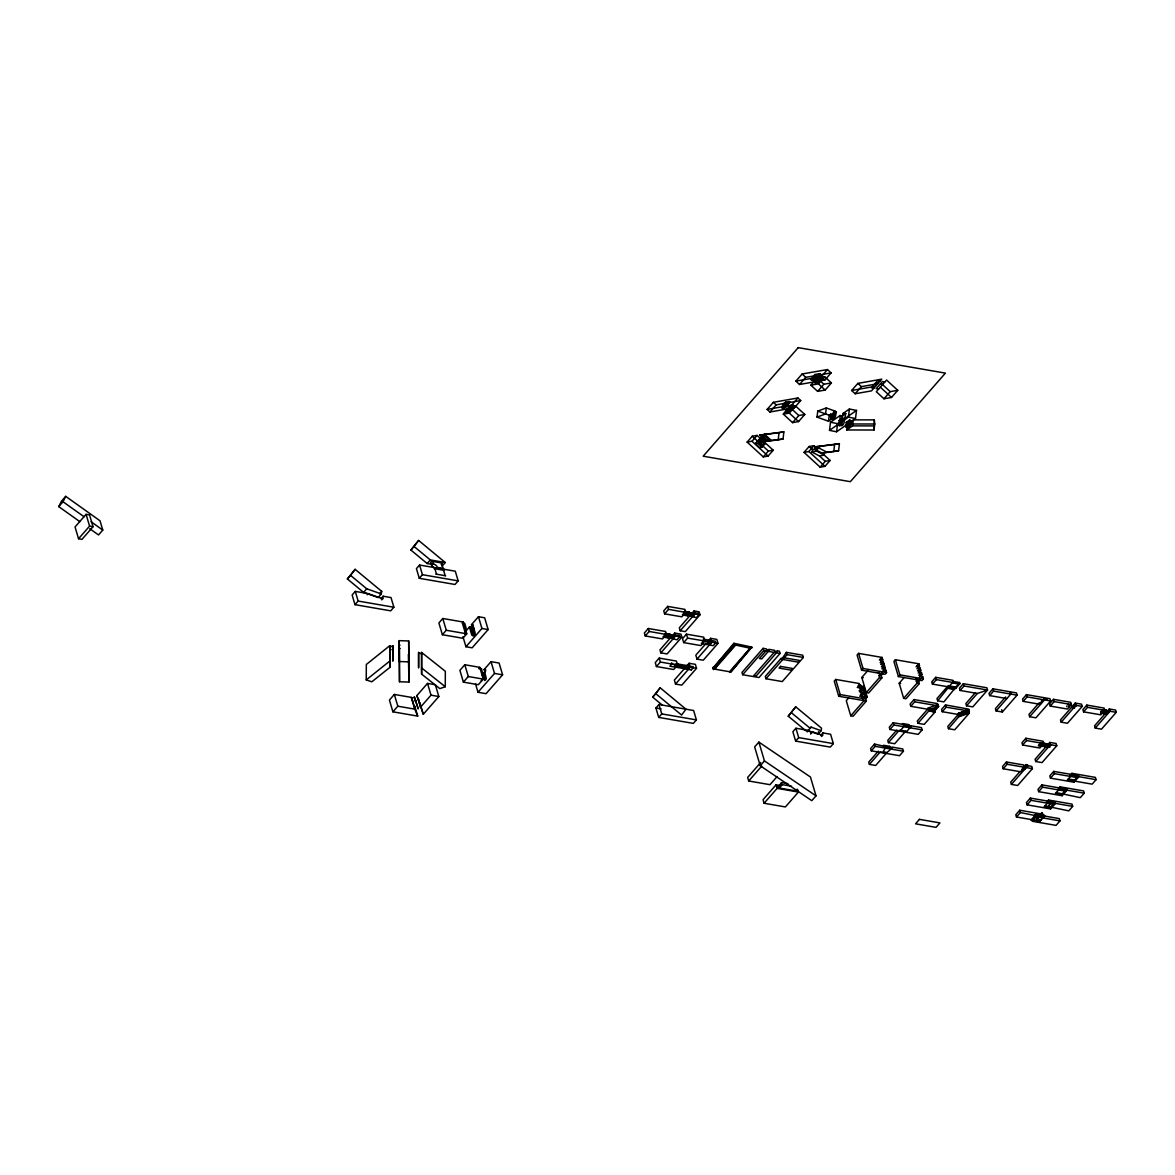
<?xml version="1.0" encoding="UTF-8"?>
<svg xmlns="http://www.w3.org/2000/svg" width="1175" height="1175" viewBox="0 0 1175 1175"><rect width="100%" height="100%" fill="white"/><g stroke="black" fill="none" stroke-linecap="round" stroke-linejoin="round"><path stroke-width="1.5" d="M408.929 654.357L408.856 667.253L408.68 640.962L399.221 640.654L399.515 681.75L408.959 682.073L408.371 654.446M389.821 645.663L389.865 667.385L371.829 681.808L366.248 679.899L366.321 664.477L389.821 645.663L389.836 660.482M389.85 647.322L392.861 645.707L392.847 661.07M399.221 640.654L399.294 660.879M421.605 667.268L421.619 654.078L418.608 652.448L418.579 667.87M392.861 645.707L392.861 660.732M400.132 648.38L399.368 648.336L399.294 660.526M399.515 681.75L399.368 648.336M408.959 682.073L408.68 640.962M418.608 652.448L418.608 667.473M421.634 674.127L421.59 652.419L445.34 671.307L445.266 686.729L439.861 688.623L421.634 674.127L421.502 667.841L445.266 686.729M786.119 402.584L786.853 402.996C781.346 412.278 779.892 406.741 785.634 402.129C780.817 405.287 784.577 407.373 786.251 402.658M791.451 408.283L791.274 408.459A3.158 1.762 -16.5 0 1 789.306 409.458L787.294 408.885L789.747 405.904C796.503 403.304 793.345 408.533 789.938 411.015A3.158 1.762 -16.5 0 1 787.97 412.014L786.707 411.735L790.966 406.77L789.747 405.904M830.652 418.168L830.784 414.143L832.972 414.173L836.365 411.793L835.454 416.347A4.597 2.57 -16.5 0 1 834.412 417.801L833.677 418.506M832.825 418.711L832.972 414.173M838.965 425.512L839.141 420.547L842.607 418.124L844.781 418.623L856.516 410.428L855.503 418.55L836.6 431.783L829.491 430.373L830.505 422.251L840.11 415.524L842.284 416.038L845.765 413.6L843.782 423.661A3.128 1.748 -16.5 0 1 843.062 424.66L841.976 425.6M839.934 420.503L840.11 415.524M839.141 420.547L841.902 420.65L841.741 425.497L839.141 425.702A1.601 0.896 -16.5 0 0 839.802 425.306L840.536 424.66A4.656 2.6 -16.5 0 0 841.608 423.147L842.607 418.124M842.108 421.047L842.284 416.038M846.073 426.922L846.235 422.383L849.613 420.004L851.699 420.988L850.876 425.071A3.217 1.792 -16.5 0 1 850.127 426.114M848.849 426.907L848.982 422.897L846.235 422.383M1038.994 744.803L1038.348 745.817L1040.448 746.184L1041.094 745.17M1043.635 743.393L1047.836 744.127M1045.236 746.933L1045.882 745.89L1041.667 745.156M1047.806 746.331L1049.907 746.698M1068.912 706.219L1068.413 706.983M778.217 439.832L779.01 432.708L783.857 431.842L783.064 438.98L778.217 439.832L766.467 441.271L759.711 435.058L783.857 431.842M833.78 451.611L834.573 444.488L839.405 443.636L838.612 450.759L822.015 453.051L814.363 449.026L815.274 446.838L839.405 443.636M1102.458 710.258L1102.267 710.405A7.05 3.936 -16.5 0 0 1100.872 712.006L1100.696 713.107L1100.711 712.314M1103.149 712.403L1103.002 712.711M1106.497 710.816L1106.013 710.008M1104.97 710.713L1106.424 710.258L1106.292 711.286A7.05 3.936 -16.5 0 1 1104.882 712.887L1103.075 713.622M817.022 417.096L817.771 411.088L826.304 407.945L835.102 411.133L834.353 417.125L828.493 421.238L817.022 417.096L825.555 413.952L826.304 407.945M828.493 421.238L829.242 415.23L830.784 414.143M836.6 431.783L837.599 423.661L841.902 420.65M846.69 429.977L847.439 423.969L874.773 423.999L874.288 419.886L853.314 419.872L852.565 425.879L846.69 429.977L874.024 430.006L874.773 423.999M829.491 430.373L848.394 417.14L849.408 409.018L856.516 410.428M874.024 430.006L874.288 419.886M381.302 593.933L381.713 591.377L355.1 569.332L347.374 578.952L363.589 592.391L378.159 597.532L381.302 593.933L366.747 588.793L350.532 575.353L355.1 569.332M382.742 598.765L383.138 596.21L391.011 597.576L393.875 607.24L390.732 610.838L354.982 604.655L352.133 594.991L355.276 591.392L368.172 593.625L382.742 598.765L381.758 599.882M805.756 730.674L788.249 716.177L795.739 706.836L821.56 728.221L821.163 730.703L811.044 727.119L807.107 731.79L807.989 730.615L818.108 734.184L818.505 731.717M822.559 735.388L822.941 732.921L830.578 734.243L833.354 743.613L830.299 747.109L795.637 741.102L792.861 731.731L795.916 728.236L808.429 730.395L811.543 732.98L812.439 731.819L822.559 735.388L821.604 736.475M1073.73 705.911L1074.376 705.117M832.678 416.332L833.501 412.249L835.102 411.133M849.408 409.018L843.018 413.482L841.976 418.667A3.217 1.792 -16.5 0 1 841.212 419.71L840.522 420.356M849.613 420.004L848.688 424.616A4.759 2.658 -16.5 0 1 847.674 426.026L846.984 426.672A1.586 0.881 -16.5 0 1 846.294 427.157M844.737 418.682L844.722 418.741A4.759 2.658 -16.5 0 1 843.709 420.151M1042.812 743.848L1047.557 743.966L1043.356 743.246L1042.71 744.274M693.338 667.547L693.059 666.46M755.452 443.518L758.404 440.126A1.674 0.94 -16.5 0 1 760.489 440.243M759.344 439.083L763.559 435.352L768.656 439.377M764.793 444.032L761.914 447.322M768.67 439.612L767.51 440.963M811.793 451.949L812.703 449.775L817.55 448.909L816.64 451.097L811.793 451.949L819.46 455.973L825.276 461.334L830.108 460.468L824.292 455.122L816.64 451.097M814.363 449.026L819.195 448.16L820.106 445.986M1106.38 710.772L1106.233 711.095A7.05 3.936 -16.5 0 1 1104.823 712.682L1103.678 713.622M79.768 521.597L58.75 506.616L61.453 501.226L65.712 496.349L100.022 520.789L102.783 530.087L98.524 534.948L89.755 528.706M58.75 506.616L63.009 501.754L65.712 496.349M676.183 664.815L674.332 666.945L669.882 666.254L671.777 664.11L676.139 664.859L675.992 663.523M678.416 665.094L678.239 663.875L676.051 667.385L678.416 665.094L687.052 666.754L687.067 665.417L684.805 667.708L684.893 668.972L687.052 666.754M688.917 666.915L688.697 665.696L686.508 669.163L688.917 666.915L693.279 667.664L691.282 669.956M1042.666 743.643L1040.037 743.893L1042.137 744.26L1042.783 743.246M1049.539 746.654L1047.527 746.184L1046.896 747.212M1100.843 712.358L1100.931 712.197A7.05 3.936 -16.5 0 1 1102.326 710.596L1103.927 709.612L1100.799 713.225L1103.736 709.612M1103.119 712.755L1103.207 712.593A7.05 3.936 -16.5 0 1 1104.618 710.992L1105.102 710.405M1109.244 711.8L1109.171 710.523L1106.189 714.194M968.773 711.139L958.521 714.518L958.301 715.502L969.331 711.066L958.11 714.855L958.477 714.224L947.799 726.414L948.46 728.691L954.732 729.778L969.346 713.078L958.683 716.809L958.962 715.839L969.155 712.432L958.58 716.486M969.052 712.109L958.389 715.825L969.155 712.432M969.346 713.078L958.389 715.825M885.862 747.094L883.13 751.794L886.993 752.47L892.133 748.181L891.796 747.05L902.782 748.945L903.457 751.222L899.521 755.716L871.277 750.825L870.602 748.548L874.538 744.054L892.133 748.181M786.192 410.971L786.839 412.043M671.85 664.022L671.659 662.744M1070.014 705.162L1070.469 704.442M1072.922 707.732L1073.01 706.924M1074.449 707.174L1074.288 708.04M862.597 688.3L861.892 685.921C857.53 682.616 856.678 688.212 860.511 687.83L861.158 690.004L859.513 691.869M862.861 687.933L864.007 686.391L862.039 687.081L864.653 688.55L864.007 686.391M861.158 690.004L859.175 690.68L861.789 692.163L862.435 694.322L861.025 696.232L859.645 696.129M865.931 692.883L864.389 694.337L862.303 693.162L865.285 690.709L863.816 690.503L863.669 692.016L865.931 692.883L865.285 690.709M867.209 697.201L865.667 698.655L863.596 697.48L866.562 695.042L865.094 694.822L864.947 696.349L867.209 697.201L866.562 695.042M432.121 564.382L427.142 563.515L410.927 550.091L418.638 540.456L445.252 562.517L442.108 566.115M410.927 550.091L418.638 540.456M662.201 705.029L652.698 697.157L660.188 687.816L685.994 709.201L681.573 715.046L655.753 693.661L660.188 687.816M788.249 716.177L795.739 706.836M811.044 727.119L810.163 728.294L791.318 712.682M831.107 372.886L824.865 380.01L799.514 384.489L795.872 381.141L802.114 374.002L827.479 369.537L831.107 372.886L820.517 374.752L819.856 373.635L814.76 374.546L810.97 379.584L814.348 380.333M814.76 374.546L816.346 375.486L812.703 380.524M822.985 377.013L818.27 381.875A1.807 1.013 -16.5 0 1 816.816 382.595L815.068 382.668L818.799 377.748L817.124 378.056L810.882 385.18L817.624 391.378L825.173 390.056L831.415 382.918L824.674 376.72L822.985 377.013L822.324 375.912L817.227 376.808L813.585 382.037M761.855 447.425L759.593 447.513L755.525 443.783M676.095 666.152L684.878 667.62M686.597 667.973L687.992 668.164M1073.7 705L1073.553 705.867M1076.065 706.263L1076.197 705.455M86.083 514.342L75.053 526.943L78.549 538.738L82 539.34L93.031 526.723L89.55 514.944L86.083 514.342L89.579 526.121L78.549 538.738M347.374 578.952L350.532 575.353M363.589 592.391L366.747 588.793M354.982 604.655L358.14 601.057L355.276 591.392M367.188 594.741L368.172 593.625M379.613 593.786L381.713 591.377M380.979 598.692L383.138 596.21M419.563 565.028L416.42 568.627L419.284 578.291L455.019 584.474L458.162 580.876L455.298 571.212L419.563 565.028L422.427 574.692L419.284 578.291M427.142 563.515L430.285 559.917L445.252 562.517M442.799 618.491L438.892 622.941L442.387 634.72L462.862 638.26L466.769 633.81L463.288 622.045L442.799 618.491L446.28 630.255L442.387 634.72M414.173 705.632L415.113 709.054L411.294 697.377L394.33 694.44L389.424 700.05L392.905 711.815L417.698 716.104L414.716 706.013M464.624 630.696L462.377 623.073L463.288 622.045M392.905 711.815L397.811 706.204L394.33 694.44M464.874 632.209L469.413 627.039L470.353 627.391L472.614 635.014A2.306 1.263 -80.2 0 0 474.347 635.484A2.306 1.263 -80.2 0 0 474.994 632.297L472.732 624.674L471.483 624.659L473.745 632.282A2.012 1.102 -80.2 0 1 473.187 635.073A2.012 1.102 -80.2 0 1 471.66 634.662L469.413 627.039M471.483 624.659L478.445 616.713L484.658 617.8L488.139 629.565L472.159 647.822L465.946 646.735L462.95 636.659M470.353 627.391L471.454 627.582L472.688 631.753A2.306 1.263 -80.2 0 0 474.068 632.532M470.499 627.23L471.733 631.386A2.012 1.102 -80.2 0 0 473.261 631.812A2.012 1.102 -80.2 0 0 473.819 629.022L472.732 624.674M416.89 695.556L427.524 683.395L435.352 684.761L438.833 696.525L423.294 714.283L416.89 695.556L420.709 707.262L420.283 705.587M465.946 646.735L481.926 628.478L478.445 616.713M420.371 707.321L431.005 695.174L427.524 683.395M464.815 664.742L459.91 670.352L463.391 682.117L478.343 684.717L483.248 679.106L479.767 667.341L464.815 664.742L468.296 676.521L463.391 682.117M478.812 668.428L479.767 667.341M480.619 669.618L481.456 668.678L483.439 676.976A1.807 0.984 -80.2 0 1 482.91 679.385M482.337 675.228L484.688 680.531L486.171 678.107L484.144 669.53L491.032 661.657L499.096 663.053L502.592 674.817L486.068 693.676L478.005 692.281L475.522 683.879M485.863 679.738L483.601 673.407L485.804 670.881M478.005 692.281L494.513 673.422L491.032 661.657M767.128 409.429L773.37 402.305L797.913 397.972L800.718 400.543L794.476 407.681L769.933 411.999L767.128 409.429L791.671 405.096L797.913 397.972M769.933 411.999L776.176 404.876L786.853 402.996M747.138 442.094L752.264 436.233L757.111 435.382L773.223 450.201L768.098 456.062L763.265 456.913L747.138 442.094L751.985 441.242L757.111 435.382M799.514 384.489L805.756 377.351L816.346 375.486M786.002 407.049L789.776 401.938L787.074 404.009A3.466 1.939 -16.5 0 1 784.827 405.272A1.998 1.116 -16.5 0 1 783.328 405.478M789.776 401.938L785.399 406.873A3.716 2.071 -16.5 0 1 783.475 407.843L783.108 407.945M790.966 406.77L789.571 407.02L783.328 414.143L792.567 422.647L798.545 421.59L804.787 414.467L795.548 405.962L794.153 406.212M790.467 406.315L783.328 414.143L789.306 413.101L795.548 405.962M793.389 405.258L790.848 408.107A3.716 2.071 -16.5 0 1 788.924 409.076L788.381 409.223A1.483 0.837 -16.5 0 1 787.617 409.238M793.889 405.713L789.512 410.648A3.716 2.071 -16.5 0 1 787.588 411.632L786.237 411.764M795.872 381.141L821.237 376.661L827.479 369.537M810.882 385.18L818.432 383.843L824.674 376.72M817.624 391.378L823.866 384.254L831.415 382.918M792.567 422.647L798.809 415.524L804.787 414.467M763.265 456.913L768.391 451.068L773.223 450.201M851.625 390.511L857.868 383.388L881.749 379.173L871.498 390.878L855.15 393.757L851.625 390.511L875.507 386.296M648.306 628.493L644.37 632.987L645.251 635.954L662.494 638.936L666.416 634.441L665.549 631.474L648.306 628.493L649.188 631.46L645.251 635.954M667.664 606.388L663.728 610.883L664.609 613.849L681.852 616.831L685.774 612.337L684.893 609.37L667.664 606.388L668.531 609.355L664.609 613.849M855.15 393.757L861.393 386.634L877.74 383.74M830.108 460.468L824.982 466.328L820.15 467.18L804.023 452.36L809.149 446.5L813.996 445.648L817.55 448.909M804.023 452.36L808.87 451.508L813.996 445.648M669.588 634.882L668.076 637.922L662.979 637.041L665.344 634.353L665.05 633.369L670.147 634.25L669.882 635.866L668.076 635.602L667.782 634.617L670.147 634.25M687.14 612.513L688.873 612.851L687.434 615.817L682.337 614.936L684.702 612.248L684.408 611.264L689.505 612.146L689.24 613.761L687.419 613.497L687.14 612.513L689.505 612.146M668.076 637.922L668.34 636.307L666.592 635.954L668.634 637.305L669.515 634.97L667.782 634.617M687.434 615.817L687.683 614.202L688.065 615.098L685.95 613.849L687.772 614.114L685.95 613.849M688.065 615.098L688.873 612.851M670.881 637.819C670.323 634.838 672.129 639.435 669.236 637.349L668.942 636.365L670.852 636.512M672.056 636.468C671.512 633.487 673.304 638.098 670.426 636.013L670.132 635.014L672.041 635.176M690.239 615.715C689.681 612.733 691.473 617.33 688.594 615.245L688.3 614.261L690.21 614.408M691.414 614.363C690.856 611.382 692.663 615.979 689.769 613.908L689.49 612.909L691.399 613.071M674.685 633.061L659.939 649.893L660.82 652.859L667.092 653.946L681.838 637.114L680.957 634.148L674.685 633.061L675.566 636.028L660.82 652.859M694.043 610.956L679.297 627.788L680.178 630.755L685.275 631.636L700.021 614.804L699.14 611.837L694.043 610.956L694.924 613.923L680.178 630.755M820.15 467.18L825.276 461.334M674.2 634.941L671.836 637.643L672.129 638.627L676.976 639.788L679.826 636.542L679.532 635.543L674.2 634.941L674.494 635.939L672.129 638.627M691.194 615.538L693.544 612.836L698.89 613.438L699.184 614.437L696.334 617.683L691.488 616.523L691.194 615.538L694.425 616.317M691.488 616.523L693.837 613.835L699.184 614.437M883.967 398.78L890.209 391.642L897.759 390.32L886.567 380.024L876.315 391.73L883.967 398.78L891.517 397.444L897.759 390.32M659.19 658.088L655.268 662.582L656.428 666.533L673.672 669.515L677.608 665.035L676.433 661.07L659.19 658.088L660.365 662.039L656.428 666.533M686.45 634.162L682.513 638.642L683.688 642.607L700.932 645.589L704.853 641.095L703.693 637.144L686.45 634.162L687.625 638.113L683.688 642.607M652.698 697.157L655.753 693.661M706.028 643.518L695.82 655.165L696.995 659.131L703.267 660.218L717.998 643.371L716.838 639.42L710.567 638.333L708.29 640.918M684.57 668.443L674.362 680.105L675.522 684.07L681.794 685.143L696.54 668.311L695.365 664.345L689.108 663.273L686.832 665.858M687.625 638.113L708.877 641.682L708.378 639.993L703.282 639.112L703.781 640.801L701.328 643.606L706.425 644.488L710.155 640.302L715.252 641.183L715.751 642.872L713.298 645.677L708.202 644.796L707.702 643.122L711.095 643.709M708.202 644.796L710.655 641.991L710.155 640.302M696.995 659.131L711.742 642.284L710.567 638.333M675.522 684.07L690.268 667.224L689.108 663.273M655.914 708.011L658.969 704.515L693.632 710.523L696.408 719.893L693.353 723.389L658.69 717.396L655.914 708.011L661.114 708.907M658.69 717.396L661.745 713.901L658.969 704.515M713.005 668.134L733.89 643.283L751.78 647.087L730.894 671.953L713.225 668.898L735.462 644.267L734.111 644.032L713.005 668.134L714.576 669.133L713.225 668.898M713.46 669.647L735.462 644.267M714.576 669.133L735.682 645.031M729.543 671.718L750.649 647.616L752 647.851M751.78 647.087L730.894 671.953M729.763 672.482L750.649 647.616M763.089 648.336L741.983 672.438L742.659 674.714L758.977 677.534L780.082 653.432L779.407 651.156L776.954 650.73L777.292 651.875L756.186 675.977L753.836 675.566L774.942 651.464L774.604 650.333L768.803 649.32L769.14 650.465L761.708 658.94L759.358 658.543L766.79 650.054L766.453 648.923L763.089 648.336L763.765 650.597L742.659 674.714M781.654 659.278L781.316 658.147L765.277 676.477L765.938 678.739L782.256 681.573L803.362 657.457L802.701 655.195L786.383 652.36L781.654 659.278L797.972 662.113L799.441 660.423L783.123 657.603M765.938 678.739L787.044 654.637L786.383 652.36M758.874 742.101L754.644 746.918L760.225 765.748L811.793 800.674L816.023 795.842L810.442 777.013L758.874 742.101L764.455 760.915L816.023 795.842M760.695 762.531L747.653 777.424L748.71 780.993L770.007 784.68L777.116 776.558M857.221 687.419L858.47 687.581L859.88 685.671L859.233 683.512L835.719 679.444L834.25 681.133L838.73 696.261L862.244 700.329L863.713 698.64L863.067 696.481L860.408 694.719L862.435 694.322M881.309 661.496L882.777 659.821L882.072 657.427L858.558 653.359L857.089 655.048L861.569 670.176L885.083 674.244L886.552 672.555L885.847 670.176L883.615 670.147L882.88 667.679L881.867 668.839M760.225 765.748L764.455 760.915M748.71 780.993L761.752 766.1M795.637 741.102L798.692 737.606L795.916 728.236M807.475 731.496L808.429 730.395M838.73 696.261L840.198 694.572L835.719 679.444M861.569 670.176L863.052 668.487L858.558 653.359M810.588 734.081L812.439 731.819M882.161 672.1L882.675 673.804L881.191 675.478L881.896 677.872L868.633 693.03L866.283 692.618L861.804 677.49L867.826 670.602M879.399 660.086L880.325 659.028L882.777 659.821M881.147 658.485L882.072 657.427M848.688 697.906L846.264 700.667L850.759 715.795L853.109 716.207L866.372 701.049L865.667 698.655M880.134 662.553L883.292 661.525L884.055 664.139L882.587 665.828M818.108 734.184L821.163 730.703M880.677 664.404L881.602 663.346L884.055 664.139M881.808 663.214L883.292 661.525M779.627 785.429L776.073 784.812L763.03 799.705L764.088 803.259L785.385 806.946L798.427 792.053L797.722 789.688M820.649 735.535L822.941 732.921M881.412 666.871L884.569 665.843L885.348 668.457L882.689 671.189M796.312 789.644L795.754 790.878L779.26 788.014L777.997 786.824L781.727 782.594L787.867 783.652M764.088 803.259L777.13 788.366L776.073 784.812M883.644 666.901L884.569 665.843M779.363 788.043L782.33 784.636L791.553 786.237M866.283 692.618L879.546 677.461L878.959 675.463L880.428 673.774L882.675 673.804M884.658 671.542L885.847 670.176M917.411 665.491L918.057 667.65L919.526 665.961L918.879 663.802L895.379 659.733L893.896 661.408L898.39 676.55L921.89 680.619L923.374 678.93L922.727 676.771L920.377 676.359L919.452 677.417M850.759 715.795L864.022 700.638L859.542 685.51M795.754 790.878L797.237 789.174M898.39 676.55L899.859 674.861L895.379 659.733M919.966 679.723L918.644 681.441L919.291 683.6L906.013 698.758L903.663 698.347L899.183 683.218L904.001 677.696M916.074 666.812L917.176 665.549L919.526 665.961M917.969 664.859L918.879 663.802M916.897 668.766L917.822 667.723L917.176 665.549M917.528 670.925L918.453 669.882L920.803 670.279L920.172 668.12L917.822 667.723M919.247 669.177L920.172 668.12M918.174 673.099L920.803 670.279M918.821 675.258L919.731 674.2L922.081 674.612L921.45 672.452L919.1 672.041L918.453 669.882M920.245 673.818L921.45 672.452M903.663 698.347L916.941 683.189L916.294 681.03L917.763 679.341M920.612 676.286L922.081 674.612M921.802 677.828L922.727 676.771M893.22 722.713L889.299 727.207L889.96 729.469L918.218 734.36L922.14 729.881L921.479 727.604L910.478 725.709L910.816 726.84L906.88 731.335L900.623 730.248L904.544 725.753L904.207 724.623L893.22 722.713L893.896 724.99L889.96 729.469M914.033 699.551L910.111 704.031L910.787 706.307L934.287 710.376L938.223 705.881L937.547 703.619L914.033 699.551L914.708 701.813L910.787 706.307M871.277 750.825L875.199 746.331L874.538 744.054M953.263 681.456L952.925 680.325L935.682 677.329L931.76 681.823L932.421 684.1L955.936 688.168L959.872 683.674L959.534 682.543L953.263 681.456L937.65 700.799L943.922 701.886L959.534 682.543M932.421 684.1L936.357 679.605L935.682 677.329M878.342 751.133L868.722 762.105L869.397 764.382L875.669 765.468L886.479 753.116L880.207 752.029L869.397 764.382M896.833 730.013L887.757 740.367L888.432 742.644L894.704 743.731L905.514 731.379M888.432 742.644L899.242 730.292L902.385 730.835M906.513 727.207L908.774 724.608L902.503 723.536L902.841 724.667L909.112 725.753L908.774 724.608M948.328 685.568L936.989 698.523L937.65 700.799M917.954 723.301L928.764 710.948L928.088 708.687L917.278 721.024L917.954 723.301L924.226 724.387L935.036 712.035L934.698 710.904L938.634 706.41L938.296 705.279L932.627 711.756M933.949 709.245L937.885 704.75L927.677 708.158L933.949 709.245L934.287 710.376M952.323 689.255L954.599 686.655M963.368 683.703L959.432 688.197L960.107 690.459L977.35 693.456L987.558 690.048L986.882 687.772L963.368 683.703L964.043 685.98L960.107 690.459M958.227 713.548L968.758 709.127L945.508 704.941L941.572 709.436L942.247 711.697L958.521 714.518L969.14 710.42L958.227 713.548L969.14 710.42M942.247 711.697L946.169 707.203L945.508 704.941M975.47 692.56L965.865 703.531L966.54 705.793L972.812 706.88L987.558 690.048L964.043 685.98M966.54 705.793L977.35 693.456M948.46 728.691L958.683 716.809M1005.609 696.981L995.401 708.643L996.077 710.919L1002.348 712.006L1017.095 695.159L1016.419 692.898L992.904 688.814L988.983 693.309L989.658 695.585L1006.887 698.567M989.658 695.585L993.58 691.091L992.904 688.814M996.077 710.919L1010.823 694.072L1010.148 691.811M1039.17 702.797L1028.962 714.459L1029.638 716.721L1035.909 717.808L1050.656 700.976L1049.98 698.699L1026.465 694.631L1022.544 699.125L1023.219 701.387L1040.448 704.383M1023.219 701.387L1027.141 696.907L1026.465 694.631M1040.11 703.238L1044.046 698.758M1029.638 716.721L1044.56 699.83L1044.178 699.037M1053.52 699.316L1049.583 703.81L1050.259 706.072L1067.487 709.054L1071.424 704.574L1070.748 702.298L1053.52 699.316L1054.181 701.578L1050.259 706.072M1025.863 738.267L1021.942 742.762L1022.617 745.023L1039.846 748.02L1043.782 743.525L1043.106 741.249L1025.863 738.267L1026.539 740.544L1022.617 745.023M1003.2 768.758L1007.137 764.264L1024.365 767.246L1023.704 764.984L1006.461 762.002L1002.525 766.482L1003.2 768.758L1020.443 771.74L1026.274 765.424L1027.846 765.689L1011.396 784.401L1017.668 785.487L1032.399 768.641L1031.738 766.364L1025.467 765.292L1022.059 769.17M1040.33 742.806L1042.504 743.099M1075.243 703.076L1060.496 719.908L1061.172 722.184L1067.443 723.271L1082.19 706.425L1081.514 704.163L1075.243 703.076L1075.918 705.338L1061.172 722.184M1022.764 768.288L1024.585 769.419L1022.764 768.288L1026.025 764.572L1027.846 765.689M1019.797 771.769L1010.72 782.124L1011.396 784.401M1023.601 768.567L1026.847 764.852M1023.763 769.126L1027.582 764.837M1024.453 768.979L1027.714 765.263M1047.718 744.524L1042.989 744.407M1049.818 742.424L1035.072 759.256L1035.748 761.532L1042.019 762.604L1056.766 745.773L1056.09 743.496L1049.818 742.424L1050.494 744.686L1035.748 761.532M1047.703 746.727L1047.16 747.344L1049.804 747.094M1051.258 744.7L1048.688 744.862L1050.127 745.112M1086.831 705.088L1082.895 709.568L1083.57 711.844L1100.813 714.826L1104.735 710.332L1104.074 708.07L1086.831 705.088L1087.507 707.35L1083.57 711.844M1106.218 710.008L1103.619 713.416M1106.351 710.214L1102.899 713.107M1041.491 817.315L1043.224 814.304L1019.724 810.236L1015.788 814.73L1016.463 816.992L1033.706 819.988L1032.296 818.299M1027.097 804.846L1031.033 800.351L1054.533 804.42L1054.137 803.068L1047.997 802.437L1047.601 801.071L1030.358 798.089L1026.421 802.584L1027.097 804.846L1050.612 808.914L1055.458 803.392L1055.047 802.026L1052.11 801.512L1047.395 807.504L1044.076 806.917L1048.908 801.394L1048.511 800.028L1072.026 804.097L1072.687 806.373L1068.765 810.868L1044.986 805.888M1038.656 791.656L1042.578 787.162L1066.092 791.23L1065.71 789.938L1059.542 789.174L1059.145 787.882L1041.917 784.885L1037.98 789.38L1038.656 791.656L1062.156 795.725L1067.003 790.188L1066.621 788.895L1060.452 788.131L1055.488 793.257M1050.479 778.144L1054.416 773.649L1077.916 777.718L1077.592 776.587L1071.321 775.5L1070.983 774.369L1053.74 771.388L1049.804 775.867L1050.479 778.144L1073.994 782.212L1078.841 776.675L1078.503 775.544L1072.232 774.457L1067.385 779.994L1073.656 781.081L1078.503 775.544M1109.303 708.98L1094.571 725.812L1095.232 728.089L1101.504 729.161L1116.25 712.329L1115.574 710.053L1109.303 708.98L1109.978 711.242L1095.232 728.089M1016.463 816.992L1020.385 812.513L1019.724 810.236M1034.25 816.052L1036.218 813.82L1044.634 815.993L1043.459 815.068M1046.543 802.275L1048.511 800.028M1058.102 789.086L1060.07 786.839L1083.57 790.907L1084.246 793.169L1080.31 797.663L1056.516 792.626M1069.926 775.573L1071.894 773.326L1095.408 777.395L1096.069 779.671L1092.148 784.151L1074.905 781.169L1074.567 780.038L1068.295 778.952M1036.438 814.569L1037.408 814.73L1032.311 820.547L1031.356 820.385L1036.218 813.82M1020.385 812.513L1043.473 817.315L1042.063 815.626L1059.307 818.623L1059.982 820.884L1056.046 825.379L1032.546 821.31L1037.408 814.73M1039.523 819.562L1040.712 820.473L1036.996 819.842L1042.284 812.792L1037.789 817.903L1038.348 817.286M1044.634 815.993L1039.552 821.795L1035.058 821.031L1042.284 812.792M1047.395 807.504L1052.11 801.512M1050.612 808.914L1050.2 807.548L1055.047 802.026M1055.605 793.668L1061.774 794.418L1066.621 788.895M1042.445 817.477L1044.413 815.23M787.338 404.494L787.162 404.685A3.158 1.762 -16.5 0 1 785.194 405.683L784.577 405.786M759.417 438.965L761.591 438.848L764.352 441.33L762.017 441.741L759.388 439.318M755.525 443.416L757.787 443.327L761.885 447.102M768.626 439.7L766.364 439.773L762.296 436.057M764.705 444.165L762.546 444.268L758.389 440.478M677.96 664.037L686.729 665.505M688.447 665.843L689.813 666.078M691.326 669.926L686.993 669.133M1068.31 704.941L1068.457 704.119M1070.513 705.323L1070.675 704.53M819.856 373.635L815.127 378.526A2.717 1.528 -16.5 0 1 813.173 379.54M820.517 374.752L815.817 379.613A1.865 1.043 -16.5 0 1 814.495 380.303M822.324 375.912L817.594 380.788A2.658 1.483 -16.5 0 1 815.465 381.846L813.717 382.081L815.171 382.8M859.557 688.756L860.511 687.83M862.068 688.212L861.187 689.167L863.111 690.019L864.653 688.55M860.732 693.162L861.789 692.163M862.009 697.495L863.067 696.481M843.723 420.151L843.018 420.797A2.115 1.175 -16.5 0 1 842.46 421.223L842.225 421.238M850.142 426.114L849.114 426.995M1072.158 706.777L1072.011 707.644M366.248 679.899L389.748 661.099L389.865 667.385M1107.849 713.401L1106.13 714.003L1107.79 713.196A7.05 3.936 -16.5 0 0 1109.185 711.609L1109.42 710.699M1066.768 706.718L1066.915 705.881M1068.971 707.1L1069.118 706.263M1102.693 710.317L1103.795 709.803M1074.405 706.013L1074.582 705.206M1074.479 708.07L1074.655 707.247M1044.267 700.138L1043.708 697.612M411.72 698.376L414.437 697.127L418.168 708.687L414.437 697.127M938.634 706.41L928.426 709.817L934.698 710.904M958.418 714.194L969.052 710.097L968.332 709.817M958.198 715.178L968.861 711.462M391.804 649.672L392.935 649.334M418.814 699.213L418.917 700.873M414.158 700.829L415.832 700.462M762.017 441.741L767.172 441.036M1044.648 698.978L1047.292 699.36M767.011 441.066L783.064 438.98M812.997 379.584L811.176 379.789M785.634 402.129L789.277 401.483M790.041 402.423L800.718 400.543M822.015 453.051L838.612 450.759M819.46 455.973L824.292 455.122M766.467 441.154L766.364 441.183A29.992 16.773 -16.5 0 1 764.734 441.403M833.501 412.249L836.365 411.793M766.291 441.183L765.116 441.359M399.309 645.251L400.058 645.148M1041.256 699.992L1044.208 699.595M759.711 435.058L779.01 432.708M815.274 446.838L834.573 444.488M969.331 711.066L946.169 707.203M846.25 427.113L848.967 427.039M852.565 425.879L873.539 425.893M878.959 675.463L881.191 675.478M462.377 623.073L464.712 623.293L465.946 627.465A2.306 1.263 -80.2 0 1 464.698 631.063M874.112 387.897L871.336 387.809L877.578 380.671L879.884 381.288M878.929 388.763L876.153 388.675L882.396 381.522L884.716 382.154M399.118 661.525L408.562 661.848M478.857 668.59L481.456 668.678M484.144 669.53L485.701 669.588M843.018 413.482L845.765 413.6M689.769 613.908L691.693 614.055M688.594 615.245L690.503 615.406M670.426 636.013L672.335 636.16M669.236 637.349L671.145 637.511M875.669 382.859L878.312 383.079M880.486 383.711L883.13 383.946M674.494 635.939L679.826 636.542M781.727 782.594L780.964 783.431L782.33 784.636M666.592 635.954L668.413 636.218M666.886 636.953L668.707 637.217M434.559 568.068L432.062 565.998L431.225 563.148A1.469 0.823 -16.5 0 1 430.77 562.076A1.469 0.823 -16.5 0 1 432.738 561.415L441.403 562.913L443.019 568.347A1.469 0.823 -16.5 0 1 443.577 569.273M443.019 568.347L437.335 567.363C436.733 563.971 428.699 561.9 432.062 565.998M434.265 568.759A1.469 0.823 -16.5 0 1 434.912 568.759L443.577 570.257A1.469 0.823 -16.5 0 1 444.047 570.448M668.531 609.355L689.798 613.13M694.924 613.923L700.021 614.804M683.747 614.246L687.14 614.833M435.881 574.193A1.469 0.823 -16.5 0 1 436.527 574.193L445.178 575.691A1.469 0.823 -16.5 0 1 445.663 575.882M422.427 574.692L458.162 580.876M89.579 526.121L93.031 526.723M766.79 650.054L769.14 650.465M774.942 651.464L777.292 651.875M936.357 679.605L959.872 683.674M952.058 682.822L958.33 683.909M750.884 648.365L734.331 644.796M763.765 650.597L780.082 653.432M787.044 654.637L803.362 657.457M649.188 631.46L670.44 635.234M675.566 636.028L681.838 637.114M710.655 641.991L717.998 643.371M863.052 668.487L886.552 672.555M899.859 674.861L923.374 678.93M993.58 691.091L1017.095 695.159M1027.141 696.907L1050.656 700.976M1054.181 701.578L1071.424 704.574M1075.918 705.338L1082.19 706.425M1087.507 707.35L1104.735 710.332M1109.978 711.242L1116.25 712.329M915.648 678.871L917.117 679.121M664.389 636.351L667.782 636.938M949.327 685.95L955.598 687.037L955.936 688.168M916.294 681.03L918.644 681.441M948.137 687.316L954.394 688.403M948.475 688.447L954.732 689.534M916.941 683.189L919.291 683.6M879.546 677.461L881.896 677.872M899.183 683.218L900.652 683.468M861.804 677.49L863.273 677.74M358.14 601.057L393.875 607.24M914.708 701.813L938.223 705.881M712.784 667.385L716.045 667.943M481.926 628.478L488.139 629.565M691.458 666.372L692.266 666.504M660.365 662.039L677.608 665.035M690.268 667.224L696.54 668.311M840.198 694.572L863.713 698.64M676.492 667.312L685.231 668.825M928.764 710.948L935.036 712.035M864.022 700.638L866.372 701.049M446.28 630.255L466.769 633.81M1026.539 740.544L1043.782 743.525M1050.494 744.686L1056.766 745.773M1038.891 745.2L1040.991 745.567M1041.828 745.714L1046.044 746.448L1041.3 746.316M1041.138 745.773L1045.339 746.507M1046.998 746.786L1048.702 747.08M904.544 725.753L910.816 726.84M893.896 724.99L922.14 729.881M494.513 673.422L502.592 674.817M1032.399 768.641L1026.142 767.554L1025.467 765.292M1078.841 776.675L1096.069 779.671M875.199 746.331L903.457 751.222M468.296 676.521L483.248 679.106M661.745 713.901L696.408 719.893M798.692 737.606L833.354 743.613M1067.003 790.188L1084.246 793.169M1048.908 801.394L1052.242 801.967M431.005 695.174L438.833 696.525M1055.458 803.392L1072.687 806.373M1047.263 807.049L1050.2 807.548M1042.504 813.555L1041.491 812.659M397.811 706.204L414.775 709.142L417.698 716.104M1059.982 820.884L1036.467 816.816L1035.058 815.142M778.746 785.987L779.774 786.163M777.13 788.366L798.427 792.053M848.394 417.14L855.503 418.55M830.505 422.251L837.599 423.661M687.419 613.497L689.167 613.849M686.244 614.848L687.977 615.186M668.076 635.602L669.809 635.954M840.007 420.635L841.888 421.149M689.49 612.909L691.12 613.379M688.3 614.261L689.945 614.716M670.132 635.014L671.762 635.484M668.942 636.365L670.587 636.821M882.88 667.679L885.348 668.457M878.224 672.996L879.767 673.481M482.367 672.981L483.601 673.407M817.771 411.088L834.353 417.125M819.195 448.16L826.862 452.199M817.227 376.808L818.799 377.748M63.009 501.754L84.027 516.721M91.107 521.759L102.783 530.087M414.07 546.492L430.285 559.917M882.557 384.607L890.209 391.642M880.325 387.163L891.517 397.444M857.868 383.388L861.393 386.634M821.237 376.661L824.865 380.01M817.124 378.056L823.866 384.254M818.432 383.843L825.173 390.056M802.114 374.002L805.756 377.351M791.671 405.096L794.476 407.681M789.571 407.02L798.809 415.524M789.306 413.101L798.545 421.59M773.37 402.305L776.176 404.876M809.149 446.5L812.703 449.775M808.87 451.508L824.982 466.328M764.558 434.207L771.299 440.419M760.783 440.126L764.763 443.812M752.264 436.233L768.391 451.068M751.985 441.242L768.098 456.062M1073.891 705.044L1074.214 705.984M1070.058 704.383L1070.308 705.308M1071.894 773.326L1072.232 774.457M1073.656 781.081L1073.994 782.212M1060.07 786.839L1060.452 788.131M1061.774 794.418L1062.156 795.725M1053.74 771.388L1054.416 773.649M1041.917 784.885L1042.578 787.162M1026.025 764.572L1026.274 765.424M1039.317 821.046L1039.552 821.795M1036.776 819.078L1036.996 819.842M1030.358 798.089L1031.033 800.351M1034.837 820.268L1035.058 821.031M1001.673 709.729L1002.348 712.006M1032.311 820.547L1032.546 821.31M1031.136 819.621L1031.356 820.385M1006.461 762.002L1007.137 764.264M918.688 669.809L919.335 671.968M919.731 674.2L920.377 676.359M883.101 667.532L883.864 670.147M880.325 659.028L881.044 661.496M881.602 663.346L882.322 665.814M863.111 690.019L863.875 692.618M864.389 694.337L865.152 696.937M733.89 643.283L734.111 644.032M705.925 642.813L706.425 644.488M693.544 612.836L693.837 613.835M688.947 612.762L689.24 613.761M443.577 570.257L445.178 575.691M432.738 561.415L433.575 564.25M434.912 568.759L436.527 574.193M419.798 702.518L423.294 714.283M411.294 697.377L414.775 709.142M419.211 701.886L420.018 704.706M421.59 652.419L421.619 654.078M833.663 418.506A1.939 1.087 -16.5 0 1 833.251 418.814L830.725 418.285L831.944 417.375A3.217 1.792 -16.5 0 0 832.693 416.332M785.664 407.035A2.321 1.307 -16.5 0 1 782.741 408.342M782.594 408.019A1.498 0.837 -16.5 0 1 782.08 407.989M441.403 562.913A1.469 0.823 -16.5 0 1 441.183 564.455M464.698 627.435A2.012 1.102 -80.2 0 1 464.742 628.919M465.873 630.725A2.306 1.263 -80.2 0 1 465.917 632.414M465.227 633.913A2.306 1.263 -80.2 0 1 464.757 634.28M482.147 680.252A1.807 0.984 -80.2 0 1 481.133 680.457M798.236 347.638L703.179 456.194L850.348 481.677L945.405 373.121L798.236 347.638M780.567 666.387L779.098 668.076L790.951 670.132L792.42 668.443L780.567 666.387M919.452 819.357L915.56 823.822L936.034 827.362L939.941 822.911L919.452 819.357M1049.378 744.803L1048.849 745.42L1051.478 745.17L1049.378 744.803M889.739 746.36L883.468 745.273L883.806 746.404L890.077 747.491L889.739 746.36"/></g></svg>
